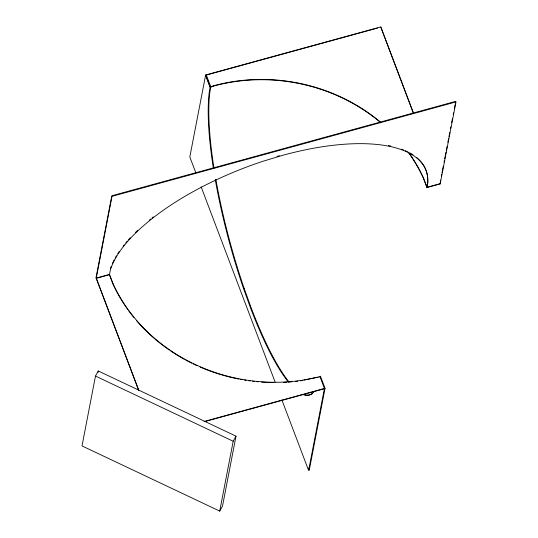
<?xml version="1.0" encoding="UTF-8"?>
<svg xmlns="http://www.w3.org/2000/svg" width="538" height="538" viewBox="0 0 538 538"><rect width="100%" height="100%" fill="white"/><g stroke="black" fill="none" stroke-linecap="round" stroke-linejoin="round"><path stroke-width="0.81" d="M95.482 376.069L82.011 445.921L219.719 511.1L222.53 506.002L236 436.157L98.293 370.971L95.482 376.069L233.189 441.254L219.719 511.1M97.977 372.619L98.293 370.971M413.5 113.101L380.83 26.9L205.637 74.99L189.82 157.009L195.771 172.698M209.289 91.81L210.203 87.048L205.637 74.99M209.894 91.648L210.815 86.88L206.242 74.822M319.848 376.795L302.813 380.137M281.925 400.037L308.624 470.474L324.434 388.456L319.868 376.398L320.473 376.237L325.046 388.288L309.229 470.306L308.341 467.959M426.735 187.002L427.649 182.241A169.214 67.526 -21 0 0 416.345 157.244M108.663 274.925L96.208 278.341L112.018 196.33L455.989 101.911L440.171 183.922L426.943 187.554L427.858 182.792M440.595 180.089L440.171 183.922M441.389 175.987L441.705 174.346M442.021 172.705L443.285 166.148M444.072 162.046L444.388 160.405M444.711 158.764L445.975 152.2M446.291 150.566L447.078 146.464M447.872 142.362L448.658 138.259M448.974 136.618L449.768 132.523M450.562 128.421L450.878 126.78M451.664 122.677L452.458 118.575M453.245 114.48L453.561 112.839M454.354 108.737L455.141 104.634M455.457 102.993L455.78 101.352L111.81 195.778L95.999 277.79L138.676 390.406M233.189 441.254L236 436.157M213.31 85.885L210.109 87.237L205.577 75.28M210.896 86.974L213.25 86.174A168.374 149.826 10.9 0 1 380.191 122.213M276.976 156.43L279.377 155.704M206.384 75.058L377.541 28.077M210.203 87.048L210.815 86.88M440.232 183.633L426.997 187.264L423.547 178.165A168.374 149.826 10.9 0 0 408.698 152.476M204.117 421.489L325.046 388.288M204.864 421.557L324.38 388.745M304.387 380.077L318.22 377.138M380.776 27.189L413.446 113.39M423.493 178.455L426.943 187.554M201.125 186.827L275.106 382.034M112.946 283.526L109.496 274.42L96.262 278.052L138.737 390.117M244.245 288.644L251.017 307.413A169.214 37.156 74.9 0 0 289.141 382.101M302.766 380.467A168.32 149.779 10.9 0 1 300.285 380.823M297.79 381.153A168.32 149.779 10.9 0 1 295.288 381.449M291.939 381.785A168.32 149.779 10.9 0 1 289.417 382M286.895 382.182A168.32 149.779 10.9 0 1 283.533 382.37M273.728 382.558A168.32 149.779 10.9 0 1 261.522 382.081M258.28 381.819A168.32 149.779 10.9 0 1 256.66 381.671M254.225 381.415A168.32 149.779 10.9 0 1 252.604 381.227M250.17 380.917A168.32 149.779 10.9 0 1 248.549 380.696M246.128 380.332A168.32 149.779 10.9 0 1 244.514 380.077M242.1 379.667A168.32 149.779 10.9 0 1 240.499 379.377M238.899 379.068A168.32 149.779 10.9 0 1 200.089 367.03M197.042 365.679A168.32 149.779 10.9 0 1 193.229 363.89M191.716 363.15A168.32 149.779 10.9 0 1 185.744 360.056M184.278 359.256A168.32 149.779 10.9 0 1 170.748 350.978M169.369 350.043A168.32 149.779 10.9 0 1 136.45 320.567M133.868 317.467A168.32 149.779 10.9 0 1 128.743 310.843M127.762 309.491A168.32 149.779 10.9 0 1 112.866 283.822L109.436 274.71L110.357 269.948A169.235 67.532 -21 0 1 262.766 161.333L282.813 155.28A169.214 67.526 -21 0 1 427.818 182.806M302.827 380.171A168.32 149.779 10.9 0 1 112.926 283.533M408.154 152.086A168.374 149.826 10.9 0 1 423.547 178.434M213.297 85.851A168.374 149.826 10.9 0 1 380.252 121.924M215.261 179.605A169.235 37.156 74.9 0 0 243.633 288.825L250.412 307.581A169.214 37.156 74.9 0 0 288.536 382.269M213.384 168.381A169.235 37.156 74.9 0 1 209.302 91.843M313.836 391.926A169.214 37.156 74.9 0 1 303.58 394.757M244.245 288.657A169.235 37.156 74.9 0 1 215.866 179.436M213.989 168.212A169.235 37.156 74.9 0 1 209.907 91.675M312.712 393.386A169.214 37.156 74.9 0 1 304.192 394.589M110.404 268.684A169.235 67.532 -21 0 1 111.164 266.552M112.348 263.66A169.235 67.532 -21 0 1 114.11 259.995M115.253 257.863A169.235 67.532 -21 0 1 116.477 255.765M117.795 253.654A169.235 67.532 -21 0 1 119.207 251.522M123.155 246.128A169.235 67.532 -21 0 1 124.17 244.851M125.744 242.934A169.235 67.532 -21 0 1 127.392 241.004M128.528 239.719A169.235 67.532 -21 0 1 130.29 237.789M135.347 232.591A169.235 67.532 -21 0 1 137.748 230.271M149.483 220.015A169.235 67.532 -21 0 1 150.774 218.979M152.079 217.937A169.235 67.532 -21 0 1 153.404 216.901M388.355 145.556A169.214 67.526 -21 0 1 390.796 146.067M401.456 149.147A169.214 67.526 -21 0 1 403.769 150.041M405.262 150.667A169.214 67.526 -21 0 1 407.414 151.662M410.117 153.068A169.214 67.526 -21 0 1 413.043 154.843"/></g></svg>
